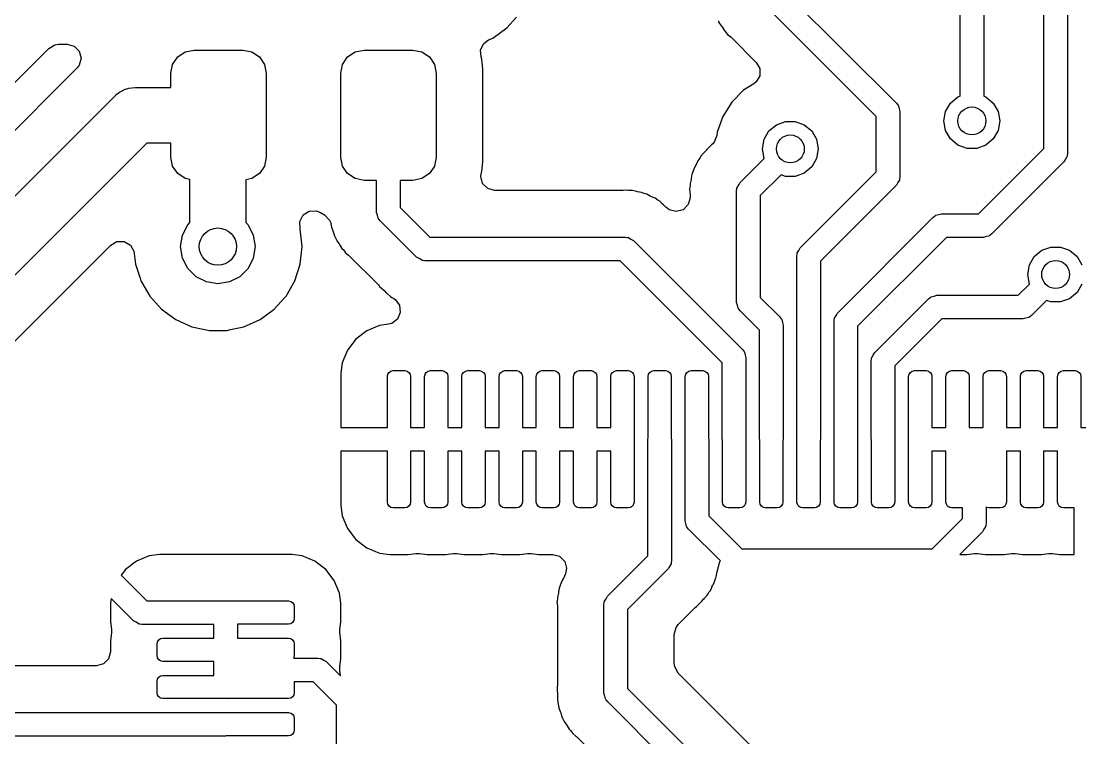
# Model space of a CAD drawing. Extents: x 44 to 146, y -87 to -25.
# Drawn here: x 87.14 to 98.53, y -67.08 to -59.38 of the extents above; entities that cross this region are included whole.
import ezdxf

# ---------------------------------------------------------------- set-up
doc = ezdxf.new("R2010")
doc.units = 0
doc.layers.add('BLACK', color=7, linetype='CONTINUOUS')

msp = doc.modelspace()

# ---------------------------------------------------------------- linework, layer by layer
at = {"layer": 'BLACK', "linetype": 'CONTINUOUS'}
for p, q in [((98.123, -60.747394), (98.123, -56.240205)), ((98.377, -56.1876), (98.377, -60.8)), ((97.477, -56.5068), (97.477, -60.18182)), ((97.223, -60.18182), (97.223, -56.559405)), ((95.3145, -59.034894), (96.539803, -60.260198)), ((96.323, -60.402605), (95.097697, -59.177303)), ((92.355871, -59.448488), (92.458344, -59.334681)), ((92.20273, -59.559751), (92.355871, -59.448488)), ((94.626561, -59.375317), (94.628506, -59.380227)), ((94.628506, -59.380227), (94.633248, -59.392205)), ((94.633248, -59.392205), (94.658315, -59.426706)), ((94.658315, -59.426706), (94.666022, -59.438439)), ((94.666022, -59.438439), (94.687734, -59.475152)), ((94.687734, -59.475152), (94.687738, -59.475157)), ((94.687738, -59.475157), (94.700579, -59.487998)), ((92.107276, -59.616739), (92.157977, -59.579675)), ((92.157977, -59.579675), (92.20273, -59.559751)), ((94.700579, -59.487998), (94.715763, -59.505776)), ((94.715763, -59.505776), (94.726437, -59.520468)), ((94.726437, -59.520468), (94.726439, -59.52047)), ((94.726439, -59.52047), (94.759296, -59.547651)), ((94.759296, -59.547651), (94.76968, -59.557099)), ((94.76968, -59.557099), (95.032781, -59.8202)), ((85.151388, -61.951398), (87.433047, -59.669741)), ((87.433047, -59.669741), (87.499842, -59.631177)), ((87.499842, -59.631177), (87.538406, -59.6261)), ((87.538406, -59.6261), (87.632104, -59.6261)), ((87.632104, -59.6261), (87.706604, -59.646062)), ((87.706604, -59.646062), (87.761142, -59.7006)), ((87.761142, -59.7006), (87.781104, -59.7751)), ((88.899329, -59.708181), (88.995, -59.689151)), ((88.995, -59.689151), (89.52, -59.689151)), ((89.52, -59.689151), (89.615671, -59.708181)), ((90.724329, -59.708181), (90.82, -59.689151)), ((90.82, -59.689151), (91.345, -59.689151)), ((91.345, -59.689151), (91.440671, -59.708181)), ((92.072662, -59.685664), (92.107276, -59.616739)), ((92.077148, -59.762661), (92.072662, -59.685664)), ((87.781104, -59.7751), (87.761142, -59.8496)), ((88.76403, -59.84348), (88.818223, -59.762374)), ((88.818223, -59.762374), (88.899329, -59.708181)), ((89.615671, -59.708181), (89.696777, -59.762374)), ((89.696777, -59.762374), (89.75097, -59.84348)), ((90.58903, -59.84348), (90.643223, -59.762374)), ((90.643223, -59.762374), (90.724329, -59.708181)), ((91.440671, -59.708181), (91.521777, -59.762374)), ((91.521777, -59.762374), (91.57597, -59.84348)), ((92.084999, -59.786354), (92.077148, -59.762661)), ((92.095499, -59.889143), (92.084999, -59.786354)), ((87.737463, -59.880459), (85.212063, -62.405859)), ((87.761142, -59.8496), (87.737463, -59.880459)), ((88.745, -59.939151), (88.76403, -59.84348)), ((89.75097, -59.84348), (89.77, -59.939151)), ((90.57, -59.939151), (90.58903, -59.84348)), ((91.57597, -59.84348), (91.595, -59.939151)), ((92.0955, -60.88916), (92.095499, -59.889143)), ((95.032781, -59.8202), (95.071345, -59.886995)), ((95.071345, -59.886995), (95.071345, -59.964123)), ((88.745, -60.089151), (88.745, -59.939151)), ((89.77, -59.939151), (89.77, -60.839151)), ((90.57, -60.839151), (90.57, -59.939151)), ((91.595, -59.939151), (91.595, -60.839151)), ((95.032781, -60.030918), (95.006696, -60.05172)), ((95.071345, -59.964123), (95.032781, -60.030918)), ((88.164648, -60.163789), (88.191308, -60.141652)), ((88.191308, -60.141652), (88.223008, -60.127654)), ((88.223008, -60.127654), (88.252477, -60.109409)), ((88.252477, -60.109409), (88.273035, -60.105565)), ((88.273035, -60.105565), (88.292164, -60.09712)), ((88.292164, -60.09712), (88.326777, -60.095519)), ((88.326777, -60.095519), (88.360849, -60.089151)), ((88.360849, -60.089151), (88.745, -60.089151)), ((94.89774, -60.120182), (94.770184, -60.247738)), ((95.006696, -60.05172), (94.89774, -60.120182)), ((85.375736, -62.95), (88.148717, -60.177019)), ((88.148717, -60.177019), (88.156212, -60.170794)), ((88.156212, -60.170794), (88.15874, -60.167448)), ((88.15874, -60.167448), (88.164648, -60.163789)), ((94.770184, -60.247738), (94.674211, -60.400477)), ((96.539803, -60.260198), (96.553396, -60.278356)), ((97.068092, -60.347394), (97.120187, -60.257164)), ((97.120187, -60.257164), (97.2, -60.190192)), ((97.2, -60.190192), (97.223, -60.18182)), ((97.477, -60.18182), (97.5, -60.190192)), ((97.5, -60.190192), (97.579813, -60.257164)), ((97.579813, -60.257164), (97.631908, -60.347394)), ((96.553396, -60.278356), (96.556839, -60.281339)), ((96.556839, -60.281339), (96.557619, -60.283996)), ((96.557619, -60.283996), (96.561466, -60.289135)), ((96.561466, -60.289135), (96.568147, -60.31985)), ((96.568147, -60.31985), (96.577, -60.35)), ((96.577, -60.35), (96.577, -61.05)), ((97.05, -60.45), (97.068092, -60.347394)), ((97.631908, -60.347394), (97.65, -60.45)), ((94.674211, -60.400477), (94.614632, -60.570745)), ((95.170187, -60.557164), (95.25, -60.490192)), ((95.25, -60.490192), (95.347906, -60.454558)), ((95.347906, -60.454558), (95.452094, -60.454558)), ((95.452094, -60.454558), (95.55, -60.490192)), ((95.55, -60.490192), (95.629813, -60.557164)), ((96.323, -60.997394), (96.323, -60.402605)), ((97.068092, -60.552606), (97.05, -60.45)), ((97.65, -60.45), (97.631908, -60.552606)), ((94.610665, -60.605946), (94.582485, -60.677742)), ((94.614632, -60.570745), (94.610665, -60.605946)), ((95.118092, -60.647394), (95.170187, -60.557164)), ((95.629813, -60.557164), (95.681908, -60.647394)), ((97.120187, -60.642836), (97.068092, -60.552606)), ((97.631908, -60.552606), (97.579813, -60.642836)), ((88.485113, -60.689151), (85.712132, -63.462132)), ((88.745, -60.689151), (88.485113, -60.689151)), ((88.745, -60.839151), (88.745, -60.689151)), ((94.546837, -60.71266), (94.500907, -60.761569)), ((94.554059, -60.706686), (94.546837, -60.71266)), ((94.566902, -60.695677), (94.553702, -60.706254)), ((94.553702, -60.706254), (94.554059, -60.706686)), ((94.567961, -60.694618), (94.566902, -60.695677)), ((94.582485, -60.677742), (94.567961, -60.694618)), ((95.1, -60.75), (95.118092, -60.647394)), ((95.681908, -60.647394), (95.7, -60.75)), ((97.2, -60.709808), (97.120187, -60.642836)), ((97.297906, -60.745442), (97.2, -60.709808)), ((97.5, -60.709808), (97.402094, -60.745442)), ((97.579813, -60.642836), (97.5, -60.709808)), ((88.76403, -60.934822), (88.745, -60.839151)), ((89.77, -60.839151), (89.75097, -60.934822)), ((90.58903, -60.934822), (90.57, -60.839151)), ((91.595, -60.839151), (91.57597, -60.934822)), ((94.438305, -60.828236), (94.429556, -60.844151)), ((94.438309, -60.828231), (94.438305, -60.828236)), ((94.467508, -60.797136), (94.438309, -60.828231)), ((94.476611, -60.786479), (94.467508, -60.797136)), ((94.47837, -60.784211), (94.476611, -60.786479)), ((94.497657, -60.764923), (94.47837, -60.784211)), ((94.500907, -60.761569), (94.497657, -60.764923)), ((95.118046, -60.852348), (95.1, -60.75)), ((95.7, -60.75), (95.681908, -60.852606)), ((97.402094, -60.745442), (97.297906, -60.745442)), ((97.422394, -61.448), (98.123, -60.747394)), ((98.371856, -60.83578), (98.354866, -60.862216)), ((98.372768, -60.829429), (98.371856, -60.83578)), ((98.374098, -60.826996), (98.372768, -60.829429)), ((98.377, -60.8), (98.373772, -60.822447)), ((98.373772, -60.822447), (98.374098, -60.826996)), ((88.818223, -61.015928), (88.76403, -60.934822)), ((89.75097, -60.934822), (89.696777, -61.015928)), ((90.643223, -61.015928), (90.58903, -60.934822)), ((91.57597, -60.934822), (91.521777, -61.015928)), ((92.084999, -60.991948), (92.0955, -60.88916)), ((94.382479, -60.929783), (94.361928, -60.967165)), ((94.388654, -60.917179), (94.382479, -60.929783)), ((94.405593, -60.878035), (94.388654, -60.917179)), ((94.416722, -60.863688), (94.405593, -60.878035)), ((94.429556, -60.844151), (94.416722, -60.863688)), ((94.860197, -61.110197), (95.118046, -60.852348)), ((95.629813, -60.942836), (95.55, -61.009808)), ((95.681908, -60.852606), (95.629813, -60.942836)), ((98.339803, -60.889802), (97.564803, -61.664803)), ((98.354866, -60.862216), (98.339803, -60.889802)), ((88.899329, -61.070121), (88.818223, -61.015928)), ((88.95, -61.0802), (88.899329, -61.070121)), ((89.615671, -61.070121), (89.55, -61.083183)), ((89.696777, -61.015928), (89.615671, -61.070121)), ((90.724329, -61.070121), (90.643223, -61.015928)), ((90.82, -61.089151), (90.724329, -61.070121)), ((91.440671, -61.070121), (91.345, -61.089151)), ((91.521777, -61.015928), (91.440671, -61.070121)), ((92.074227, -61.0485), (92.081791, -61.001631)), ((92.094189, -61.123), (92.074227, -61.0485)), ((92.081791, -61.001631), (92.084997, -60.991954)), ((92.084996, -60.991954), (92.084999, -60.991948)), ((92.084997, -60.991954), (92.084996, -60.991954)), ((94.335952, -61.065673), (94.333107, -61.079411)), ((94.342625, -61.023543), (94.335952, -61.065673)), ((94.342627, -61.023536), (94.342625, -61.023543)), ((94.349841, -61.006865), (94.342627, -61.023536)), ((94.357411, -60.984756), (94.349841, -61.006865)), ((94.361928, -60.967165), (94.357411, -60.984756)), ((95.301172, -61.028432), (95.077, -61.252605)), ((95.347906, -61.045442), (95.301172, -61.028432)), ((95.452094, -61.045442), (95.347906, -61.045442)), ((95.55, -61.009808), (95.452094, -61.045442)), ((95.506197, -61.814197), (96.323, -60.997394)), ((96.577, -61.05), (96.573772, -61.072452)), ((88.95, -61.541279), (88.95, -61.0802)), ((89.55, -61.083183), (89.55, -61.541279)), ((90.9555, -61.089151), (90.82, -61.089151)), ((90.9555, -61.4325), (90.9555, -61.089151)), ((91.345, -61.089151), (91.2095, -61.089151)), ((91.2095, -61.089151), (91.2095, -61.379894)), ((92.148727, -61.177538), (92.094189, -61.123)), ((92.223227, -61.1975), (92.148727, -61.177538)), ((94.320666, -61.162193), (94.317825, -61.180132)), ((94.317825, -61.180132), (94.321839, -61.222594)), ((94.3225, -61.138887), (94.320666, -61.162193)), ((94.333107, -61.079411), (94.3225, -61.120725)), ((94.3225, -61.120725), (94.3225, -61.138887)), ((94.823, -61.2), (94.826227, -61.177547)), ((94.825903, -61.173004), (94.82723, -61.170572)), ((94.826227, -61.177547), (94.825903, -61.173004)), ((94.82723, -61.170572), (94.828144, -61.16422)), ((94.828144, -61.16422), (94.845134, -61.137782)), ((94.845134, -61.137782), (94.860197, -61.110197)), ((96.539802, -61.139803), (95.723, -61.956605)), ((96.554861, -61.112223), (96.539802, -61.139803)), ((96.571856, -61.08578), (96.554861, -61.112223)), ((96.572769, -61.079427), (96.571856, -61.08578)), ((96.574097, -61.076996), (96.572769, -61.079427)), ((96.573772, -61.072452), (96.574097, -61.076996)), ((93.588383, -61.1975), (92.223227, -61.1975)), ((93.602405, -61.196839), (93.588383, -61.1975)), ((93.644867, -61.192825), (93.602405, -61.196839)), ((93.662806, -61.195666), (93.644867, -61.192825)), ((93.686113, -61.1975), (93.662806, -61.195666)), ((93.704272, -61.1975), (93.686113, -61.1975)), ((93.74559, -61.208108), (93.704272, -61.1975)), ((93.759331, -61.210953), (93.74559, -61.208108)), ((93.801452, -61.217624), (93.759331, -61.210953)), ((93.801461, -61.217627), (93.801452, -61.217624)), ((93.818127, -61.224839), (93.801461, -61.217627)), ((93.840243, -61.232411), (93.818127, -61.224839)), ((93.857833, -61.236927), (93.840243, -61.232411)), ((93.857835, -61.236928), (93.857833, -61.236927)), ((93.895214, -61.257478), (93.857835, -61.236928)), ((93.907806, -61.263647), (93.895214, -61.257478)), ((93.946962, -61.280592), (93.907806, -61.263647)), ((93.961309, -61.291721), (93.946962, -61.280592)), ((93.98085, -61.304556), (93.961309, -61.291721)), ((94.3225, -61.274872), (94.302538, -61.349372)), ((94.321839, -61.222594), (94.3225, -61.236616)), ((94.3225, -61.236616), (94.3225, -61.274872)), ((94.823, -62.4), (94.823, -61.2)), ((95.077, -61.252605), (95.077, -62.347394)), ((91.2095, -61.379894), (91.527605, -61.698)), ((93.996765, -61.313305), (93.98085, -61.304556)), ((94.027857, -61.342503), (93.996765, -61.313305)), ((94.038536, -61.351624), (94.027857, -61.342503)), ((94.040795, -61.353376), (94.038536, -61.351624)), ((94.060087, -61.372668), (94.040795, -61.353376)), ((94.06345, -61.375927), (94.060087, -61.372668)), ((94.071504, -61.38349), (94.06345, -61.375927)), ((94.099, -61.40391), (94.071504, -61.38349)), ((94.1735, -61.423872), (94.099, -61.40391)), ((94.248, -61.40391), (94.1735, -61.423872)), ((94.302538, -61.349372), (94.248, -61.40391)), ((90.129851, -61.529226), (90.164866, -61.460504)), ((90.164866, -61.460504), (90.229551, -61.418497)), ((90.229551, -61.418497), (90.306573, -61.41446)), ((90.306573, -61.41446), (90.353812, -61.433385)), ((90.353812, -61.433385), (90.396944, -61.459989)), ((90.396944, -61.459989), (90.449872, -61.516089)), ((90.449872, -61.516089), (90.461804, -61.545231)), ((90.964354, -61.462656), (90.9555, -61.4325)), ((90.971035, -61.493365), (90.964354, -61.462656)), ((90.97488, -61.498501), (90.971035, -61.493365)), ((90.975661, -61.501161), (90.97488, -61.498501)), ((90.979104, -61.504144), (90.975661, -61.501161)), ((90.992697, -61.522303), (90.979104, -61.504144)), ((91.385198, -61.914803), (90.992697, -61.522303)), ((95.906197, -62.514197), (96.935198, -61.485197)), ((96.935198, -61.485197), (96.953356, -61.471603)), ((96.953356, -61.471603), (96.956339, -61.468161)), ((96.956339, -61.468161), (96.958996, -61.46738)), ((96.958996, -61.46738), (96.964135, -61.463534)), ((96.964135, -61.463534), (96.99485, -61.456852)), ((96.99485, -61.456852), (97.025, -61.448)), ((97.025, -61.448), (97.422394, -61.448)), ((88.869577, -61.676393), (88.926393, -61.564886)), ((88.926393, -61.564886), (88.95, -61.541279)), ((89.55, -61.541279), (89.573607, -61.564886)), ((89.573607, -61.564886), (89.630423, -61.676393)), ((90.133887, -61.606247), (90.129851, -61.529226)), ((90.135674, -61.611744), (90.133887, -61.606247)), ((90.15546, -61.8), (90.135674, -61.611744)), ((90.461804, -61.545231), (90.462866, -61.548886)), ((90.462866, -61.548886), (90.467609, -61.571784)), ((90.467609, -61.571784), (90.469884, -61.589791)), ((90.469884, -61.589791), (90.469885, -61.589796)), ((90.469885, -61.589796), (90.485585, -61.62945)), ((90.485585, -61.62945), (90.490128, -61.642718)), ((88.098689, -61.783387), (88.165482, -61.744825)), ((88.165482, -61.744825), (88.24261, -61.744825)), ((88.24261, -61.744825), (88.309405, -61.783389)), ((88.85, -61.8), (88.869577, -61.676393)), ((89.630423, -61.676393), (89.65, -61.8)), ((90.490128, -61.642718), (90.502032, -61.683691)), ((90.502032, -61.683691), (90.502033, -61.683693)), ((90.502033, -61.683693), (90.511277, -61.699324)), ((90.511277, -61.699324), (90.521561, -61.720317)), ((90.521561, -61.720317), (90.527552, -61.735448)), ((90.527552, -61.735448), (90.528248, -61.737205)), ((90.528248, -61.737205), (90.553315, -61.771706)), ((91.527605, -61.698), (93.625, -61.698)), ((93.625, -61.698), (93.647452, -61.701227)), ((93.647452, -61.701227), (93.651996, -61.700903)), ((93.651996, -61.700903), (93.654427, -61.70223)), ((93.654427, -61.70223), (93.66078, -61.703144)), ((93.66078, -61.703144), (93.687217, -61.720134)), ((93.687217, -61.720134), (93.714803, -61.735197)), ((93.714803, -61.735197), (94.885803, -62.906197)), ((97.077605, -61.702), (96.123, -62.656605)), ((97.475, -61.702), (97.077605, -61.702)), ((97.505156, -61.693145), (97.475, -61.702)), ((97.535865, -61.686465), (97.505156, -61.693145)), ((97.541001, -61.682619), (97.535865, -61.686465)), ((97.543661, -61.681839), (97.541001, -61.682619)), ((97.546644, -61.678395), (97.543661, -61.681839)), ((97.564803, -61.664803), (97.546644, -61.678395)), ((86.621495, -63.260583), (88.098689, -61.783387)), ((88.309405, -61.783389), (88.347969, -61.850184)), ((88.347969, -61.850184), (88.35223, -61.873173)), ((88.869577, -61.923607), (88.85, -61.8)), ((89.65, -61.8), (89.630423, -61.923607)), ((90.135674, -61.988256), (90.15546, -61.8)), ((90.553315, -61.771706), (90.561022, -61.783439)), ((90.561022, -61.783439), (90.582734, -61.820152)), ((90.582734, -61.820152), (90.582738, -61.820157)), ((90.582738, -61.820157), (90.595579, -61.832998)), ((90.595579, -61.832998), (90.610763, -61.850776)), ((90.610763, -61.850776), (90.621437, -61.865468)), ((90.621437, -61.865468), (90.621439, -61.86547)), ((90.621439, -61.86547), (90.654296, -61.892651)), ((95.47323, -61.874572), (95.474144, -61.86822)), ((95.474144, -61.86822), (95.491134, -61.841782)), ((95.491134, -61.841782), (95.506197, -61.814197)), ((98.020187, -61.907164), (98.1, -61.840192)), ((98.1, -61.840192), (98.197906, -61.804558)), ((98.197906, -61.804558), (98.302094, -61.804558)), ((98.302094, -61.804558), (98.4, -61.840192)), ((98.4, -61.840192), (98.479813, -61.907164)), ((88.35223, -61.873173), (88.364325, -61.988254)), ((88.926393, -62.035114), (88.869577, -61.923607)), ((89.630423, -61.923607), (89.573607, -62.035114)), ((90.654296, -61.892651), (90.66468, -61.902099)), ((90.66468, -61.902099), (90.970674, -62.208093)), ((91.412779, -61.929863), (91.385198, -61.914803)), ((91.43922, -61.946856), (91.412779, -61.929863)), ((91.445572, -61.947769), (91.43922, -61.946856)), ((91.448004, -61.949097), (91.445572, -61.947769)), ((91.452547, -61.948772), (91.448004, -61.949097)), ((91.475, -61.952), (91.452547, -61.948772)), ((93.572394, -61.952), (91.475, -61.952)), ((94.669, -63.048606), (93.572394, -61.952)), ((95.469, -61.904), (95.472227, -61.881547)), ((95.469, -63.870651), (95.469, -61.904)), ((95.471903, -61.877004), (95.47323, -61.874572)), ((95.472227, -61.881547), (95.471903, -61.877004)), ((95.723, -61.956605), (95.723, -63.870651)), ((97.968092, -61.997394), (98.020187, -61.907164)), ((98.479813, -61.907164), (98.531908, -61.997394)), ((88.364325, -61.988254), (88.413631, -62.14)), ((89.014886, -62.123607), (88.926393, -62.035114)), ((89.573607, -62.035114), (89.485114, -62.123607)), ((90.077179, -62.168284), (90.135674, -61.988256)), ((97.95, -62.1), (97.968092, -61.997394)), ((88.413631, -62.14), (88.422821, -62.168284)), ((88.422821, -62.168284), (88.434, -62.187646)), ((88.434, -62.187646), (88.517469, -62.33222)), ((89.126393, -62.180423), (89.014886, -62.123607)), ((89.25, -62.2), (89.126393, -62.180423)), ((89.373607, -62.180423), (89.25, -62.2)), ((89.485114, -62.123607), (89.373607, -62.180423)), ((89.982533, -62.332216), (90.077179, -62.168284)), ((90.970674, -62.208093), (90.981253, -62.221297)), ((97.847394, -62.323), (97.968046, -62.202347)), ((97.968046, -62.202347), (97.95, -62.1)), ((98.531908, -62.202606), (98.479813, -62.292836)), ((90.981253, -62.221297), (90.981685, -62.22094)), ((90.981685, -62.22094), (90.987656, -62.228158)), ((90.987656, -62.228158), (90.987659, -62.228161)), ((90.987659, -62.228161), (90.98766, -62.228162)), ((90.98766, -62.228162), (91.03517, -62.272777)), ((91.03517, -62.272777), (91.03655, -62.274073)), ((91.03655, -62.274073), (91.039911, -62.27733)), ((91.039911, -62.27733), (91.059204, -62.296623)), ((91.059204, -62.296623), (91.061458, -62.298371)), ((91.061458, -62.298371), (91.072138, -62.307493)), ((91.072138, -62.307493), (91.103229, -62.336691)), ((96.94485, -62.331852), (96.975, -62.323)), ((96.975, -62.323), (97.847394, -62.323)), ((98.479813, -62.292836), (98.4, -62.359808)), ((88.517469, -62.33222), (88.644127, -62.472886)), ((89.855871, -62.472888), (89.970627, -62.345439)), ((89.970627, -62.345439), (89.98253, -62.33222)), ((89.98253, -62.33222), (89.982531, -62.332218)), ((89.982531, -62.332218), (89.982533, -62.332216)), ((91.103229, -62.336691), (91.103232, -62.336693)), ((91.103232, -62.336693), (91.119143, -62.345439)), ((91.119143, -62.345439), (91.138694, -62.358281)), ((91.138694, -62.358281), (91.153394, -62.369684)), ((91.153394, -62.369684), (91.200024, -62.43112)), ((91.200024, -62.43112), (91.209689, -62.50764)), ((94.831854, -62.430156), (94.823, -62.4)), ((94.838535, -62.460865), (94.831854, -62.430156)), ((95.077, -62.347394), (95.285803, -62.556198)), ((96.306197, -62.939197), (96.885198, -62.360197)), ((96.885198, -62.360197), (96.903356, -62.346603)), ((96.903356, -62.346603), (96.906339, -62.343161)), ((96.906339, -62.343161), (96.908996, -62.34238)), ((96.908996, -62.34238), (96.914135, -62.338534)), ((96.914135, -62.338534), (96.94485, -62.331852)), ((98.151172, -62.378432), (97.989803, -62.539803)), ((98.197906, -62.395442), (98.151172, -62.378432)), ((98.302094, -62.395442), (98.197906, -62.395442)), ((98.4, -62.359808), (98.302094, -62.395442)), ((88.644127, -62.472886), (88.644129, -62.472888)), ((88.644129, -62.472888), (88.79727, -62.584151)), ((89.70273, -62.584151), (89.855871, -62.472888)), ((91.209689, -62.50764), (91.179799, -62.578741)), ((94.84238, -62.466001), (94.838535, -62.460865)), ((94.843161, -62.468661), (94.84238, -62.466001)), ((94.846604, -62.471644), (94.843161, -62.468661)), ((94.860197, -62.489803), (94.846604, -62.471644)), ((95.069, -62.698605), (94.860197, -62.489803)), ((95.874144, -62.56822), (95.891134, -62.541782)), ((95.891134, -62.541782), (95.906197, -62.514197)), ((97.989803, -62.539803), (97.971644, -62.553395)), ((88.79727, -62.584151), (88.970197, -62.661144)), ((88.970197, -62.661144), (89.111315, -62.691139)), ((89.384004, -62.692134), (89.529803, -62.661144)), ((89.529803, -62.661144), (89.70273, -62.584151)), ((90.986662, -62.647627), (90.849823, -62.704307)), ((91.081516, -62.63514), (90.986662, -62.647627)), ((91.118363, -62.625371), (91.081516, -62.63514)), ((91.179799, -62.578741), (91.118363, -62.625371)), ((95.285803, -62.556198), (95.299396, -62.574356)), ((95.299396, -62.574356), (95.302839, -62.577339)), ((95.302839, -62.577339), (95.303619, -62.579996)), ((95.303619, -62.579996), (95.307466, -62.585135)), ((95.307466, -62.585135), (95.314147, -62.61585)), ((95.314147, -62.61585), (95.323, -62.646)), ((95.323, -62.646), (95.323, -63.870651)), ((95.869, -62.604), (95.872227, -62.581547)), ((95.869, -63.870651), (95.869, -62.604)), ((95.871903, -62.577004), (95.87323, -62.574572)), ((95.872227, -62.581547), (95.871903, -62.577004)), ((95.87323, -62.574572), (95.874144, -62.56822)), ((96.123, -62.656605), (96.123, -63.870651)), ((97.027605, -62.577), (96.523, -63.081605)), ((97.9, -62.577), (97.027605, -62.577)), ((97.930156, -62.568145), (97.9, -62.577)), ((97.960865, -62.561465), (97.930156, -62.568145)), ((97.966001, -62.557619), (97.960865, -62.561465)), ((97.968661, -62.556839), (97.966001, -62.557619)), ((97.971644, -62.553395), (97.968661, -62.556839)), ((89.111315, -62.691139), (89.155352, -62.7005)), ((89.155352, -62.7005), (89.155354, -62.7005)), ((89.155354, -62.7005), (89.344648, -62.7005)), ((89.344648, -62.7005), (89.384004, -62.692134)), ((90.849823, -62.704307), (90.73232, -62.79447)), ((95.069, -63.870651), (95.069, -62.698605)), ((90.732319, -62.794471), (90.642156, -62.911974)), ((90.73232, -62.79447), (90.732319, -62.794471)), ((90.642156, -62.911974), (90.585476, -63.048813)), ((94.885803, -62.906197), (94.899395, -62.924355)), ((94.899395, -62.924355), (94.902839, -62.927339)), ((94.902839, -62.927339), (94.903619, -62.929998)), ((94.903619, -62.929998), (94.907465, -62.935135)), ((94.907465, -62.935135), (94.914145, -62.965843)), ((94.914145, -62.965843), (94.923, -62.996)), ((94.923, -62.996), (94.923, -63.870651)), ((96.269, -63.029), (96.272227, -63.006547)), ((96.271903, -63.002004), (96.27323, -62.999572)), ((96.272227, -63.006547), (96.271903, -63.002004)), ((96.27323, -62.999572), (96.274144, -62.99322)), ((96.274144, -62.99322), (96.291134, -62.966782)), ((96.291134, -62.966782), (96.306197, -62.939197)), ((90.585476, -63.048813), (90.571, -63.158775)), ((94.669, -63.870651), (94.669, -63.048606)), ((96.269, -63.870651), (96.269, -63.029)), ((96.523, -63.081605), (96.523, -63.870651)), ((90.571, -63.158775), (90.571, -63.743651)), ((91.071, -63.195651), (91.075758, -63.171733)), ((91.071, -63.743651), (91.071, -63.195651)), ((91.075758, -63.171733), (91.089306, -63.151457)), ((91.089306, -63.151457), (91.109582, -63.137909)), ((91.109582, -63.137909), (91.1335, -63.133151)), ((91.1335, -63.133151), (91.2585, -63.133151)), ((91.2585, -63.133151), (91.282418, -63.137909)), ((91.282418, -63.137909), (91.302694, -63.151457)), ((91.302694, -63.151457), (91.316242, -63.171733)), ((91.316242, -63.171733), (91.321, -63.195651)), ((91.321, -63.195651), (91.321, -63.743651)), ((91.471, -63.195651), (91.475758, -63.171733)), ((91.471, -63.743651), (91.471, -63.195651)), ((91.475758, -63.171733), (91.489306, -63.151457)), ((91.489306, -63.151457), (91.509582, -63.137909)), ((91.509582, -63.137909), (91.5335, -63.133151)), ((91.5335, -63.133151), (91.6585, -63.133151)), ((91.6585, -63.133151), (91.682418, -63.137909)), ((91.682418, -63.137909), (91.702694, -63.151457)), ((91.702694, -63.151457), (91.716242, -63.171733)), ((91.716242, -63.171733), (91.721, -63.195651)), ((91.721, -63.195651), (91.721, -63.743651)), ((91.871, -63.195651), (91.875758, -63.171733)), ((91.871, -63.743651), (91.871, -63.195651)), ((91.875758, -63.171733), (91.889306, -63.151457)), ((91.889306, -63.151457), (91.909582, -63.137909)), ((91.909582, -63.137909), (91.9335, -63.133151)), ((91.9335, -63.133151), (92.0585, -63.133151)), ((92.0585, -63.133151), (92.082418, -63.137909)), ((92.082418, -63.137909), (92.102694, -63.151457)), ((92.102694, -63.151457), (92.116242, -63.171733)), ((92.116242, -63.171733), (92.121, -63.195651)), ((92.121, -63.195651), (92.121, -63.743651)), ((92.271, -63.195651), (92.275758, -63.171733)), ((92.271, -63.743651), (92.271, -63.195651)), ((92.275758, -63.171733), (92.289306, -63.151457)), ((92.289306, -63.151457), (92.309582, -63.137909)), ((92.309582, -63.137909), (92.3335, -63.133151)), ((92.3335, -63.133151), (92.4585, -63.133151)), ((92.4585, -63.133151), (92.482418, -63.137909)), ((92.482418, -63.137909), (92.502694, -63.151457)), ((92.502694, -63.151457), (92.516242, -63.171733)), ((92.516242, -63.171733), (92.521, -63.195651)), ((92.521, -63.195651), (92.521, -63.743651)), ((92.671, -63.195651), (92.675758, -63.171733)), ((92.671, -63.743651), (92.671, -63.195651)), ((92.675758, -63.171733), (92.689306, -63.151457)), ((92.689306, -63.151457), (92.709582, -63.137909)), ((92.709582, -63.137909), (92.7335, -63.133151)), ((92.7335, -63.133151), (92.8585, -63.133151)), ((92.8585, -63.133151), (92.882418, -63.137909)), ((92.882418, -63.137909), (92.902694, -63.151457)), ((92.902694, -63.151457), (92.916242, -63.171733)), ((92.916242, -63.171733), (92.921, -63.195651)), ((92.921, -63.195651), (92.921, -63.743651)), ((93.071, -63.195651), (93.075758, -63.171733)), ((93.071, -63.743651), (93.071, -63.195651)), ((93.075758, -63.171733), (93.089306, -63.151457)), ((93.089306, -63.151457), (93.109582, -63.137909)), ((93.109582, -63.137909), (93.1335, -63.133151)), ((93.1335, -63.133151), (93.2585, -63.133151)), ((93.2585, -63.133151), (93.282418, -63.137909)), ((93.282418, -63.137909), (93.302694, -63.151457)), ((93.302694, -63.151457), (93.316242, -63.171733)), ((93.316242, -63.171733), (93.321, -63.195651)), ((93.321, -63.195651), (93.321, -63.743651)), ((93.471, -63.195651), (93.475758, -63.171733)), ((93.471, -63.743651), (93.471, -63.195651)), ((93.475758, -63.171733), (93.489306, -63.151457)), ((93.489306, -63.151457), (93.509582, -63.137909)), ((93.509582, -63.137909), (93.5335, -63.133151)), ((93.5335, -63.133151), (93.6585, -63.133151)), ((93.6585, -63.133151), (93.682418, -63.137909)), ((93.682418, -63.137909), (93.702694, -63.151457)), ((93.702694, -63.151457), (93.716242, -63.171733)), ((93.716242, -63.171733), (93.721, -63.195651)), ((93.721, -63.195651), (93.721, -64.545651)), ((93.871, -63.195651), (93.875758, -63.171733)), ((93.871, -63.856739), (93.871, -63.195651)), ((93.875758, -63.171733), (93.889306, -63.151457)), ((93.889306, -63.151457), (93.909582, -63.137909)), ((93.909582, -63.137909), (93.9335, -63.133151)), ((93.9335, -63.133151), (94.0585, -63.133151)), ((94.0585, -63.133151), (94.082418, -63.137909)), ((94.082418, -63.137909), (94.102694, -63.151457)), ((94.102694, -63.151457), (94.116242, -63.171733)), ((94.116242, -63.171733), (94.121, -63.195651)), ((94.121, -63.195651), (94.121, -63.863839)), ((94.271, -63.195651), (94.275758, -63.171733)), ((94.271, -63.856739), (94.271, -63.195651)), ((94.275758, -63.171733), (94.289306, -63.151457)), ((94.289306, -63.151457), (94.309582, -63.137909)), ((94.309582, -63.137909), (94.3335, -63.133151)), ((94.3335, -63.133151), (94.4585, -63.133151)), ((94.4585, -63.133151), (94.482418, -63.137909)), ((94.482418, -63.137909), (94.502694, -63.151457)), ((94.502694, -63.151457), (94.516242, -63.171733)), ((94.516242, -63.171733), (94.521, -63.195651)), ((94.521, -63.195651), (94.521, -63.863839)), ((96.671, -63.195651), (96.675758, -63.171733)), ((96.671, -63.883807), (96.671, -63.195651)), ((96.675758, -63.171733), (96.689306, -63.151457)), ((96.689306, -63.151457), (96.709582, -63.137909)), ((96.709582, -63.137909), (96.7335, -63.133151)), ((96.7335, -63.133151), (96.8585, -63.133151)), ((96.8585, -63.133151), (96.882418, -63.137909)), ((96.882418, -63.137909), (96.902694, -63.151457)), ((96.902694, -63.151457), (96.916242, -63.171733)), ((96.916242, -63.171733), (96.921, -63.195651)), ((96.921, -63.195651), (96.921, -63.743651)), ((97.071, -63.195651), (97.075758, -63.171733)), ((97.071, -63.743651), (97.071, -63.195651)), ((97.075758, -63.171733), (97.089306, -63.151457)), ((97.089306, -63.151457), (97.109582, -63.137909)), ((97.109582, -63.137909), (97.1335, -63.133151)), ((97.1335, -63.133151), (97.2585, -63.133151)), ((97.2585, -63.133151), (97.282418, -63.137909)), ((97.282418, -63.137909), (97.302694, -63.151457)), ((97.302694, -63.151457), (97.316242, -63.171733)), ((97.316242, -63.171733), (97.321, -63.195651)), ((97.321, -63.195651), (97.321, -63.743651)), ((97.471, -63.195651), (97.475758, -63.171733)), ((97.471, -63.743651), (97.471, -63.195651)), ((97.475758, -63.171733), (97.489306, -63.151457)), ((97.489306, -63.151457), (97.509582, -63.137909)), ((97.509582, -63.137909), (97.5335, -63.133151)), ((97.5335, -63.133151), (97.6585, -63.133151)), ((97.6585, -63.133151), (97.682418, -63.137909)), ((97.682418, -63.137909), (97.702694, -63.151457)), ((97.702694, -63.151457), (97.716242, -63.171733)), ((97.716242, -63.171733), (97.721, -63.195651)), ((97.721, -63.195651), (97.721, -63.743651)), ((97.871, -63.195651), (97.875758, -63.171733)), ((97.871, -63.743651), (97.871, -63.195651)), ((97.875758, -63.171733), (97.889306, -63.151457)), ((97.889306, -63.151457), (97.909582, -63.137909)), ((97.909582, -63.137909), (97.9335, -63.133151)), ((97.9335, -63.133151), (98.0585, -63.133151)), ((98.0585, -63.133151), (98.082418, -63.137909)), ((98.082418, -63.137909), (98.102694, -63.151457)), ((98.102694, -63.151457), (98.116242, -63.171733)), ((98.116242, -63.171733), (98.121, -63.195651)), ((98.121, -63.195651), (98.121, -63.743651)), ((98.271, -63.195651), (98.275758, -63.171733)), ((98.271, -63.743651), (98.271, -63.195651)), ((98.275758, -63.171733), (98.289306, -63.151457)), ((98.289306, -63.151457), (98.309582, -63.137909)), ((98.309582, -63.137909), (98.3335, -63.133151)), ((98.3335, -63.133151), (98.4585, -63.133151)), ((98.4585, -63.133151), (98.482418, -63.137909)), ((98.482418, -63.137909), (98.502694, -63.151457)), ((98.502694, -63.151457), (98.516242, -63.171733)), ((98.516242, -63.171733), (98.521, -63.195651)), ((98.521, -63.195651), (98.521, -63.743651)), ((90.571, -63.743651), (91.071, -63.743651)), ((91.321, -63.743651), (91.471, -63.743651)), ((91.721, -63.743651), (91.871, -63.743651)), ((92.121, -63.743651), (92.271, -63.743651)), ((92.521, -63.743651), (92.671, -63.743651)), ((92.921, -63.743651), (93.071, -63.743651)), ((93.321, -63.743651), (93.471, -63.743651)), ((96.921, -63.743651), (97.071, -63.743651)), ((97.321, -63.743651), (97.375, -63.743651)), ((97.375, -63.743651), (97.471, -63.743651)), ((97.721, -63.743651), (97.871, -63.743651)), ((98.121, -63.743651), (98.2, -63.743651)), ((98.2, -63.743651), (98.271, -63.743651)), ((98.521, -63.743651), (98.575, -63.743651)), ((93.869, -63.870651), (93.871, -63.856739)), ((93.869, -65.122394), (93.869, -63.870651)), ((94.121, -63.863839), (94.123, -63.870651)), ((94.123, -63.870651), (94.123, -65.175)), ((94.269, -63.870651), (94.271, -63.856739)), ((94.269, -64.746), (94.269, -63.870651)), ((94.521, -63.863839), (94.523, -63.870651)), ((94.523, -63.870651), (94.523, -64.693394)), ((94.671, -63.877462), (94.669, -63.870651)), ((94.671, -64.545651), (94.671, -63.877462)), ((94.923, -63.870651), (94.921, -63.884562)), ((94.921, -63.884562), (94.921, -64.545651)), ((95.071, -63.877462), (95.069, -63.870651)), ((95.071, -64.545651), (95.071, -63.877462)), ((95.323, -63.870651), (95.321, -63.884562)), ((95.321, -63.884562), (95.321, -64.545651)), ((95.471, -63.877462), (95.469, -63.870651)), ((95.471, -64.545651), (95.471, -63.877462)), ((95.723, -63.870651), (95.721, -63.884562)), ((95.721, -63.884562), (95.721, -64.545651)), ((95.871, -63.877462), (95.869, -63.870651)), ((95.871, -64.545651), (95.871, -63.877462)), ((96.123, -63.870651), (96.121, -63.884562)), ((96.121, -63.884562), (96.121, -64.545651)), ((96.271, -63.877462), (96.269, -63.870651)), ((96.271, -64.545651), (96.271, -63.877462)), ((96.523, -63.870651), (96.521, -63.884562)), ((96.521, -63.884562), (96.521, -64.545651)), ((96.670293, -63.888725), (96.671, -63.883807)), ((96.671, -63.890273), (96.670293, -63.888725)), ((96.671, -64.545651), (96.671, -63.890273)), ((91.071, -63.997651), (90.571, -63.997651)), ((90.571, -63.997651), (90.571, -64.582526)), ((91.071, -64.545651), (91.071, -63.997651)), ((91.471, -63.997651), (91.321, -63.997651)), ((91.321, -63.997651), (91.321, -64.545651)), ((91.471, -64.545651), (91.471, -63.997651)), ((91.871, -63.997651), (91.721, -63.997651)), ((91.721, -63.997651), (91.721, -64.545651)), ((91.871, -64.545651), (91.871, -63.997651)), ((92.271, -63.997651), (92.121, -63.997651)), ((92.121, -63.997651), (92.121, -64.545651)), ((92.271, -64.545651), (92.271, -63.997651)), ((92.671, -63.997651), (92.521, -63.997651)), ((92.521, -63.997651), (92.521, -64.545651)), ((92.671, -64.545651), (92.671, -63.997651)), ((93.071, -63.997651), (92.921, -63.997651)), ((92.921, -63.997651), (92.921, -64.545651)), ((93.071, -64.545651), (93.071, -63.997651)), ((93.471, -63.997651), (93.321, -63.997651)), ((93.321, -63.997651), (93.321, -64.545651)), ((93.471, -64.545651), (93.471, -63.997651)), ((97.071, -63.997651), (96.921, -63.997651)), ((96.921, -63.997651), (96.921, -64.545651)), ((97.071, -64.545651), (97.071, -63.997651)), ((97.721, -63.997651), (97.721, -64.545651)), ((97.871, -63.997651), (97.721, -63.997651)), ((97.871, -64.545651), (97.871, -63.997651)), ((98.2, -63.997651), (98.121, -63.997651)), ((98.121, -63.997651), (98.121, -64.545651)), ((98.271, -63.997651), (98.2, -63.997651)), ((98.271, -64.545651), (98.271, -63.997651)), ((90.571, -64.582526), (90.585476, -64.692488)), ((91.075758, -64.569569), (91.071, -64.545651)), ((91.089306, -64.589845), (91.075758, -64.569569)), ((91.109582, -64.603393), (91.089306, -64.589845)), ((91.302694, -64.589845), (91.282418, -64.603393)), ((91.316242, -64.569569), (91.302694, -64.589845)), ((91.321, -64.545651), (91.316242, -64.569569)), ((91.475758, -64.569569), (91.471, -64.545651)), ((91.489306, -64.589845), (91.475758, -64.569569)), ((91.509582, -64.603393), (91.489306, -64.589845)), ((91.702694, -64.589845), (91.682418, -64.603393)), ((91.716242, -64.569569), (91.702694, -64.589845)), ((91.721, -64.545651), (91.716242, -64.569569)), ((91.875758, -64.569569), (91.871, -64.545651)), ((91.889306, -64.589845), (91.875758, -64.569569)), ((91.909582, -64.603393), (91.889306, -64.589845)), ((92.102694, -64.589845), (92.082418, -64.603393)), ((92.116242, -64.569569), (92.102694, -64.589845)), ((92.121, -64.545651), (92.116242, -64.569569)), ((92.275758, -64.569569), (92.271, -64.545651)), ((92.289306, -64.589845), (92.275758, -64.569569)), ((92.309582, -64.603393), (92.289306, -64.589845)), ((92.502694, -64.589845), (92.482418, -64.603393)), ((92.516242, -64.569569), (92.502694, -64.589845)), ((92.521, -64.545651), (92.516242, -64.569569)), ((92.675758, -64.569569), (92.671, -64.545651)), ((92.689306, -64.589845), (92.675758, -64.569569)), ((92.709582, -64.603393), (92.689306, -64.589845)), ((92.902694, -64.589845), (92.882418, -64.603393)), ((92.916242, -64.569569), (92.902694, -64.589845)), ((92.921, -64.545651), (92.916242, -64.569569)), ((93.075758, -64.569569), (93.071, -64.545651)), ((93.089306, -64.589845), (93.075758, -64.569569)), ((93.109582, -64.603393), (93.089306, -64.589845)), ((93.302694, -64.589845), (93.282418, -64.603393)), ((93.316242, -64.569569), (93.302694, -64.589845)), ((93.321, -64.545651), (93.316242, -64.569569)), ((93.475758, -64.569569), (93.471, -64.545651)), ((93.489306, -64.589845), (93.475758, -64.569569)), ((93.509582, -64.603393), (93.489306, -64.589845)), ((93.702694, -64.589845), (93.682418, -64.603393)), ((93.716242, -64.569569), (93.702694, -64.589845)), ((93.721, -64.545651), (93.716242, -64.569569)), ((94.675758, -64.569569), (94.671, -64.545651)), ((94.689306, -64.589845), (94.675758, -64.569569)), ((94.709582, -64.603393), (94.689306, -64.589845)), ((94.902694, -64.589845), (94.882418, -64.603393)), ((94.916242, -64.569569), (94.902694, -64.589845)), ((94.921, -64.545651), (94.916242, -64.569569)), ((95.075758, -64.569569), (95.071, -64.545651)), ((95.089306, -64.589845), (95.075758, -64.569569)), ((95.109582, -64.603393), (95.089306, -64.589845)), ((95.302694, -64.589845), (95.282418, -64.603393)), ((95.316242, -64.569569), (95.302694, -64.589845)), ((95.321, -64.545651), (95.316242, -64.569569)), ((95.475758, -64.569569), (95.471, -64.545651)), ((95.489306, -64.589845), (95.475758, -64.569569)), ((95.509582, -64.603393), (95.489306, -64.589845)), ((95.702694, -64.589845), (95.682418, -64.603393)), ((95.716242, -64.569569), (95.702694, -64.589845)), ((95.721, -64.545651), (95.716242, -64.569569)), ((95.875758, -64.569569), (95.871, -64.545651)), ((95.889306, -64.589845), (95.875758, -64.569569)), ((95.909582, -64.603393), (95.889306, -64.589845)), ((96.102694, -64.589845), (96.082418, -64.603393)), ((96.116242, -64.569569), (96.102694, -64.589845)), ((96.121, -64.545651), (96.116242, -64.569569)), ((96.275758, -64.569569), (96.271, -64.545651)), ((96.289306, -64.589845), (96.275758, -64.569569)), ((96.309582, -64.603393), (96.289306, -64.589845)), ((96.502694, -64.589845), (96.482418, -64.603393)), ((96.516242, -64.569569), (96.502694, -64.589845)), ((96.521, -64.545651), (96.516242, -64.569569)), ((96.675758, -64.569569), (96.671, -64.545651)), ((96.689306, -64.589845), (96.675758, -64.569569)), ((96.709582, -64.603393), (96.689306, -64.589845)), ((96.902694, -64.589845), (96.882418, -64.603393)), ((96.916242, -64.569569), (96.902694, -64.589845)), ((96.921, -64.545651), (96.916242, -64.569569)), ((97.075758, -64.569569), (97.071, -64.545651)), ((97.089306, -64.589845), (97.075758, -64.569569)), ((97.109582, -64.603393), (97.089306, -64.589845)), ((97.509582, -64.603393), (97.502, -64.598326)), ((97.502, -64.598326), (97.502, -64.775)), ((97.702694, -64.589845), (97.682418, -64.603393)), ((97.716242, -64.569569), (97.702694, -64.589845)), ((97.721, -64.545651), (97.716242, -64.569569)), ((97.875758, -64.569569), (97.871, -64.545651)), ((97.889306, -64.589845), (97.875758, -64.569569)), ((97.909582, -64.603393), (97.889306, -64.589845)), ((98.102694, -64.589845), (98.082418, -64.603393)), ((98.116242, -64.569569), (98.102694, -64.589845)), ((98.121, -64.545651), (98.116242, -64.569569)), ((98.275758, -64.569569), (98.271, -64.545651)), ((98.289306, -64.589845), (98.275758, -64.569569)), ((98.309582, -64.603393), (98.289306, -64.589845)), ((90.585476, -64.692488), (90.642156, -64.829327)), ((91.1335, -64.608151), (91.109582, -64.603393)), ((91.2585, -64.608151), (91.1335, -64.608151)), ((91.282418, -64.603393), (91.2585, -64.608151)), ((91.5335, -64.608151), (91.509582, -64.603393)), ((91.6585, -64.608151), (91.5335, -64.608151)), ((91.682418, -64.603393), (91.6585, -64.608151)), ((91.9335, -64.608151), (91.909582, -64.603393)), ((92.0585, -64.608151), (91.9335, -64.608151)), ((92.082418, -64.603393), (92.0585, -64.608151)), ((92.3335, -64.608151), (92.309582, -64.603393)), ((92.4585, -64.608151), (92.3335, -64.608151)), ((92.482418, -64.603393), (92.4585, -64.608151)), ((92.7335, -64.608151), (92.709582, -64.603393)), ((92.8585, -64.608151), (92.7335, -64.608151)), ((92.882418, -64.603393), (92.8585, -64.608151)), ((93.1335, -64.608151), (93.109582, -64.603393)), ((93.2585, -64.608151), (93.1335, -64.608151)), ((93.282418, -64.603393), (93.2585, -64.608151)), ((93.5335, -64.608151), (93.509582, -64.603393)), ((93.6585, -64.608151), (93.5335, -64.608151)), ((93.682418, -64.603393), (93.6585, -64.608151)), ((94.523, -64.693394), (94.877605, -65.048)), ((94.7335, -64.608151), (94.709582, -64.603393)), ((94.8585, -64.608151), (94.7335, -64.608151)), ((94.882418, -64.603393), (94.8585, -64.608151)), ((95.1335, -64.608151), (95.109582, -64.603393)), ((95.2585, -64.608151), (95.1335, -64.608151)), ((95.282418, -64.603393), (95.2585, -64.608151)), ((95.5335, -64.608151), (95.509582, -64.603393)), ((95.6585, -64.608151), (95.5335, -64.608151)), ((95.682418, -64.603393), (95.6585, -64.608151)), ((95.9335, -64.608151), (95.909582, -64.603393)), ((96.0585, -64.608151), (95.9335, -64.608151)), ((96.082418, -64.603393), (96.0585, -64.608151)), ((96.3335, -64.608151), (96.309582, -64.603393)), ((96.4585, -64.608151), (96.3335, -64.608151)), ((96.482418, -64.603393), (96.4585, -64.608151)), ((96.7335, -64.608151), (96.709582, -64.603393)), ((96.8585, -64.608151), (96.7335, -64.608151)), ((96.882418, -64.603393), (96.8585, -64.608151)), ((97.1335, -64.608151), (97.109582, -64.603393)), ((97.248, -64.608151), (97.1335, -64.608151)), ((97.248, -64.722394), (97.248, -64.608151)), ((97.5335, -64.608151), (97.509582, -64.603393)), ((97.6585, -64.608151), (97.5335, -64.608151)), ((97.682418, -64.603393), (97.6585, -64.608151)), ((97.9335, -64.608151), (97.909582, -64.603393)), ((98.0585, -64.608151), (97.9335, -64.608151)), ((98.082418, -64.603393), (98.0585, -64.608151)), ((98.3335, -64.608151), (98.309582, -64.603393)), ((98.448, -64.608151), (98.3335, -64.608151)), ((98.448, -65.108151), (98.448, -64.608151)), ((90.642156, -64.829327), (90.732319, -64.94683)), ((94.277854, -64.776156), (94.269, -64.746)), ((94.284535, -64.806865), (94.277854, -64.776156)), ((94.28838, -64.812001), (94.284535, -64.806865)), ((94.289161, -64.814661), (94.28838, -64.812001)), ((94.292604, -64.817644), (94.289161, -64.814661)), ((94.306197, -64.835803), (94.292604, -64.817644)), ((96.922394, -65.048), (97.248, -64.722394)), ((97.496856, -64.81078), (97.479861, -64.837223)), ((97.497769, -64.804427), (97.496856, -64.81078)), ((97.499097, -64.801996), (97.497769, -64.804427)), ((97.502, -64.775), (97.498772, -64.797452)), ((97.498772, -64.797452), (97.499097, -64.801996)), ((94.648503, -65.178108), (94.306197, -64.835803)), ((97.464802, -64.864803), (97.221455, -65.108151)), ((97.479861, -64.837223), (97.464802, -64.864803)), ((90.732319, -64.94683), (90.73232, -64.946831)), ((90.73232, -64.946831), (90.849823, -65.036994)), ((90.849823, -65.036994), (90.986663, -65.093674)), ((94.877605, -65.048), (96.922394, -65.048)), ((88.511662, -65.122627), (88.374823, -65.179307)), ((88.621624, -65.108151), (88.511662, -65.122627)), ((90.045375, -65.108151), (88.621624, -65.108151)), ((90.155339, -65.122627), (90.045375, -65.108151)), ((90.292176, -65.179307), (90.155336, -65.122627)), ((90.155336, -65.122627), (90.155339, -65.122627)), ((90.986663, -65.093674), (90.98666, -65.093674)), ((90.98666, -65.093674), (91.096624, -65.10815)), ((91.096624, -65.10815), (91.09663, -65.108151)), ((91.09663, -65.108151), (91.29537, -65.108151)), ((91.29537, -65.108151), (91.376549, -65.097462)), ((91.376549, -65.097462), (91.415451, -65.097462)), ((91.415451, -65.097462), (91.49663, -65.108151)), ((91.49663, -65.108151), (91.69537, -65.108151)), ((91.69537, -65.108151), (91.776549, -65.097462)), ((91.776549, -65.097462), (91.815451, -65.097462)), ((91.815451, -65.097462), (91.89663, -65.108151)), ((91.89663, -65.108151), (92.09537, -65.108151)), ((92.09537, -65.108151), (92.176549, -65.097462)), ((92.176549, -65.097462), (92.215451, -65.097462)), ((92.215451, -65.097462), (92.29663, -65.108151)), ((92.29663, -65.108151), (92.49537, -65.108151)), ((92.49537, -65.108151), (92.576549, -65.097462)), ((92.576549, -65.097462), (92.615451, -65.097462)), ((92.615451, -65.097462), (92.69663, -65.108151)), ((92.69663, -65.108151), (92.847184, -65.108151)), ((92.847184, -65.108151), (92.921684, -65.128113)), ((92.921684, -65.128113), (92.976222, -65.182651)), ((93.435197, -65.556197), (93.869, -65.122394)), ((97.221455, -65.108151), (97.29537, -65.108151)), ((97.29537, -65.108151), (97.376549, -65.097462)), ((97.376549, -65.097462), (97.415451, -65.097462)), ((97.415451, -65.097462), (97.49663, -65.108151)), ((97.49663, -65.108151), (97.69537, -65.108151)), ((97.69537, -65.108151), (97.776549, -65.097462)), ((97.776549, -65.097462), (97.815451, -65.097462)), ((97.815451, -65.097462), (97.89663, -65.108151)), ((97.89663, -65.108151), (98.09537, -65.108151)), ((98.09537, -65.108151), (98.176549, -65.097462)), ((98.176549, -65.097462), (98.215451, -65.097462)), ((98.215451, -65.097462), (98.29663, -65.108151)), ((98.29663, -65.108151), (98.448, -65.108151)), ((88.257319, -65.269471), (88.210322, -65.330717)), ((88.25732, -65.26947), (88.257319, -65.269471)), ((88.374823, -65.179307), (88.25732, -65.26947)), ((90.409679, -65.26947), (90.292176, -65.179307)), ((90.40968, -65.269471), (90.409679, -65.26947)), ((90.499843, -65.386974), (90.40968, -65.269471)), ((92.976222, -65.182651), (92.996184, -65.257151)), ((92.996184, -65.257151), (92.983929, -65.316328)), ((94.085803, -65.264802), (93.652, -65.698605)), ((94.100866, -65.237216), (94.085803, -65.264802)), ((94.117856, -65.21078), (94.100866, -65.237216)), ((94.118768, -65.204429), (94.117856, -65.21078)), ((94.120098, -65.201996), (94.118768, -65.204429)), ((94.123, -65.175), (94.119772, -65.197447)), ((94.119772, -65.197447), (94.120098, -65.201996)), ((94.612886, -65.295607), (94.6235, -65.254272)), ((94.6235, -65.254267), (94.624675, -65.244971)), ((94.6235, -65.254272), (94.6235, -65.254267)), ((94.624675, -65.244971), (94.626824, -65.245242)), ((94.626824, -65.245242), (94.643462, -65.18315)), ((94.643462, -65.18315), (94.648503, -65.178108)), ((88.210322, -65.330717), (88.485756, -65.606151)), ((90.556523, -65.523813), (90.499843, -65.386974)), ((92.957479, -65.375783), (92.936928, -65.413165)), ((92.963654, -65.363179), (92.957479, -65.375783)), ((92.965587, -65.358712), (92.963654, -65.363179)), ((92.980592, -65.324038), (92.965587, -65.358712)), ((92.980593, -65.324036), (92.980592, -65.324038)), ((92.983929, -65.316328), (92.980593, -65.324036)), ((94.584072, -65.407834), (94.588587, -65.390244)), ((94.588587, -65.390244), (94.596158, -65.36813)), ((94.596158, -65.36813), (94.603374, -65.351458)), ((94.603374, -65.351458), (94.610048, -65.309314)), ((94.610048, -65.309314), (94.612886, -65.295607)), ((92.910952, -65.511673), (92.908107, -65.525411)), ((92.917625, -65.469543), (92.910952, -65.511673)), ((92.917627, -65.469536), (92.917625, -65.469543)), ((92.924841, -65.452865), (92.917627, -65.469536)), ((92.932411, -65.430756), (92.924841, -65.452865)), ((92.936928, -65.413165), (92.932411, -65.430756)), ((94.516443, -65.530849), (94.529279, -65.511307)), ((94.529279, -65.511307), (94.540408, -65.496962)), ((94.540408, -65.496962), (94.554806, -65.463689)), ((94.554806, -65.463689), (94.557348, -65.457815)), ((94.557348, -65.457815), (94.563527, -65.445203)), ((94.563527, -65.445203), (94.57147, -65.430756)), ((94.57147, -65.430756), (94.584072, -65.407834)), ((88.102766, -65.582372), (88.096, -65.633775)), ((88.343349, -65.822954), (88.102766, -65.582372)), ((88.485756, -65.606151), (89.3335, -65.606151)), ((89.3335, -65.606151), (89.347411, -65.608151)), ((89.347411, -65.608151), (90.0085, -65.608151)), ((90.0085, -65.608151), (90.032418, -65.612909)), ((90.032418, -65.612909), (90.052694, -65.626457)), ((90.052694, -65.626457), (90.066242, -65.646733)), ((90.570999, -65.633775), (90.556523, -65.523813)), ((92.895666, -65.608193), (92.892825, -65.626132)), ((92.892825, -65.626132), (92.892825, -65.626133)), ((92.892825, -65.626133), (92.893548, -65.633781)), ((92.8975, -65.584887), (92.895666, -65.608193)), ((92.908107, -65.525411), (92.8975, -65.566725)), ((92.8975, -65.566725), (92.8975, -65.584887)), ((93.398, -65.646), (93.401227, -65.623547)), ((93.400903, -65.619004), (93.40223, -65.616572)), ((93.401227, -65.623547), (93.400903, -65.619004)), ((93.40223, -65.616572), (93.403144, -65.61022)), ((93.403144, -65.61022), (93.420134, -65.583782)), ((93.420134, -65.583782), (93.435197, -65.556197)), ((94.414399, -65.646114), (94.445088, -65.613434)), ((94.445088, -65.613434), (94.448317, -65.6101)), ((94.448317, -65.6101), (94.467624, -65.590795)), ((94.467624, -65.590795), (94.469366, -65.588548)), ((94.469366, -65.588548), (94.478491, -65.577862)), ((94.478491, -65.577862), (94.507693, -65.546767)), ((94.507693, -65.546767), (94.516443, -65.530849)), ((88.096, -65.633775), (88.096, -65.832526)), ((90.066242, -65.646733), (90.071, -65.670651)), ((90.071, -65.670651), (90.071, -65.795651)), ((90.571, -65.633781), (90.570999, -65.633775)), ((90.571, -65.83252), (90.571, -65.633781)), ((92.893548, -65.633781), (92.896839, -65.668594)), ((92.896839, -65.668594), (92.8975, -65.682616)), ((92.8975, -65.682616), (92.8975, -66.514273)), ((93.398, -66.6), (93.398, -65.646)), ((93.652, -65.698605), (93.652, -66.547394)), ((94.196138, -65.86228), (94.379094, -65.679323)), ((94.379094, -65.679323), (94.392299, -65.668748)), ((94.39194, -65.668314), (94.399158, -65.662342)), ((94.392299, -65.668748), (94.39194, -65.668314)), ((94.399158, -65.662342), (94.399162, -65.66234)), ((94.399162, -65.66234), (94.414399, -65.646114)), ((88.096, -65.832526), (88.106687, -65.913703)), ((88.37093, -65.838014), (88.343349, -65.822954)), ((88.397371, -65.855007), (88.37093, -65.838014)), ((88.403723, -65.85592), (88.397371, -65.855007)), ((88.406155, -65.857248), (88.403723, -65.85592)), ((90.032418, -65.853393), (90.0085, -65.858151)), ((90.052694, -65.839845), (90.032418, -65.853393)), ((90.066242, -65.819569), (90.052694, -65.839845)), ((90.071, -65.795651), (90.066242, -65.819569)), ((90.560311, -65.9137), (90.571, -65.83252)), ((88.106687, -65.952599), (88.096, -66.033775)), ((88.106687, -65.913703), (88.106687, -65.952599)), ((88.410698, -65.856923), (88.406155, -65.857248)), ((88.433151, -65.860151), (88.410698, -65.856923)), ((89.2065, -65.860151), (88.433151, -65.860151)), ((89.2065, -66.008151), (89.2065, -65.860151)), ((90.0085, -65.858151), (89.4605, -65.858151)), ((89.4605, -65.858151), (89.4605, -66.008151)), ((90.560311, -65.952602), (90.560311, -65.9137)), ((90.571, -66.033781), (90.560311, -65.952602)), ((94.1525, -65.967636), (94.172462, -65.893136)), ((94.1525, -66.278363), (94.1525, -65.967636)), ((94.172462, -65.893136), (94.196138, -65.86228)), ((88.096, -66.033775), (88.096, -66.156651)), ((88.596, -66.070651), (88.600758, -66.046733)), ((88.596, -66.195651), (88.596, -66.070651)), ((88.600758, -66.046733), (88.614306, -66.026457)), ((88.614306, -66.026457), (88.634582, -66.012909)), ((88.634582, -66.012909), (88.6585, -66.008151)), ((88.6585, -66.008151), (89.2065, -66.008151)), ((89.4605, -66.008151), (90.0085, -66.008151)), ((90.0085, -66.008151), (90.032418, -66.012909)), ((90.032418, -66.012909), (90.052694, -66.026457)), ((90.052694, -66.026457), (90.066242, -66.046733)), ((90.066242, -66.046733), (90.071, -66.070651)), ((90.071, -66.070651), (90.071, -66.195651)), ((90.571, -66.23252), (90.571, -66.033781)), ((88.096, -66.156651), (88.076038, -66.231151)), ((88.600758, -66.219569), (88.596, -66.195651)), ((90.071, -66.195651), (90.066242, -66.219569)), ((87.947, -66.305651), (87.062798, -66.305651)), ((88.0215, -66.285689), (87.947, -66.305651)), ((88.076038, -66.231151), (88.0215, -66.285689)), ((88.614306, -66.239845), (88.600758, -66.219569)), ((88.634582, -66.253393), (88.614306, -66.239845)), ((88.6585, -66.258151), (88.634582, -66.253393)), ((89.2065, -66.258151), (88.6585, -66.258151)), ((89.2065, -66.35), (89.2065, -66.258151)), ((90.066242, -66.219569), (90.063949, -66.223)), ((90.063949, -66.223), (90.325, -66.223)), ((90.325, -66.223), (90.347452, -66.226227)), ((90.347452, -66.226227), (90.351996, -66.225903)), ((90.351996, -66.225903), (90.354427, -66.22723)), ((90.354427, -66.22723), (90.36078, -66.228144)), ((90.36078, -66.228144), (90.387217, -66.245134)), ((90.387217, -66.245134), (90.414803, -66.260197)), ((90.414803, -66.260197), (90.568363, -66.413758)), ((90.560311, -66.3137), (90.571, -66.23252)), ((94.157577, -66.316927), (94.1525, -66.278363)), ((88.614306, -66.426457), (88.634582, -66.412909)), ((88.634582, -66.412909), (88.6585, -66.408151)), ((88.6585, -66.408151), (89.2065, -66.408151)), ((89.2065, -66.408151), (89.2065, -66.35)), ((90.560311, -66.352602), (90.560311, -66.3137)), ((90.568363, -66.413758), (90.560311, -66.352602)), ((94.196141, -66.383722), (94.157577, -66.316927)), ((95.541278, -67.728859), (94.196141, -66.383722)), ((88.596, -66.470651), (88.600758, -66.446733)), ((88.596, -66.595651), (88.596, -66.470651)), ((88.600758, -66.446733), (88.614306, -66.426457)), ((90.272394, -66.477), (90.071, -66.477)), ((90.071, -66.477), (90.071, -66.595651)), ((90.523, -66.727605), (90.272394, -66.477)), ((92.896202, -66.531143), (92.89532, -66.540472)), ((92.8975, -66.514273), (92.895643, -66.53109)), ((92.895643, -66.53109), (92.896202, -66.531143)), ((88.600758, -66.619569), (88.596, -66.595651)), ((88.614306, -66.639845), (88.600758, -66.619569)), ((88.634582, -66.653393), (88.614306, -66.639845)), ((88.6585, -66.658151), (88.634582, -66.653393)), ((90.032418, -66.653393), (90.0085, -66.658151)), ((90.052694, -66.639845), (90.032418, -66.653393)), ((90.066242, -66.619569), (90.052694, -66.639845)), ((90.071, -66.595651), (90.066242, -66.619569)), ((92.89532, -66.540472), (92.89532, -66.540476)), ((92.89532, -66.540476), (92.89532, -66.540477)), ((92.89532, -66.540477), (92.896019, -66.562712)), ((92.896019, -66.562712), (92.897427, -66.607535)), ((92.897427, -66.607535), (92.8975, -66.612214)), ((92.8975, -66.612214), (92.8975, -66.639468)), ((92.8975, -66.639468), (92.897501, -66.639485)), ((92.897501, -66.639485), (92.89786, -66.64233)), ((92.89786, -66.64233), (92.898958, -66.6563)), ((93.406854, -66.630156), (93.398, -66.6)), ((93.413535, -66.660865), (93.406854, -66.630156)), ((93.652, -66.547394), (95.377605, -68.273)), ((89.346657, -66.658151), (88.6585, -66.658151)), ((89.351574, -66.658858), (89.346657, -66.658151)), ((89.353122, -66.658151), (89.351574, -66.658858)), ((90.0085, -66.658151), (89.353122, -66.658151)), ((90.523, -67.647394), (90.523, -66.727605)), ((92.898958, -66.6563), (92.900298, -66.69894)), ((92.900298, -66.69894), (92.905368, -66.716391)), ((92.905368, -66.716391), (92.910108, -66.739282)), ((92.910108, -66.739282), (92.911549, -66.750686)), ((92.911549, -66.750686), (92.912384, -66.757291)), ((92.912384, -66.757291), (92.912385, -66.757296)), ((92.912385, -66.757296), (92.928085, -66.79695)), ((93.41738, -66.666001), (93.413535, -66.660865)), ((93.418161, -66.668661), (93.41738, -66.666001)), ((93.421604, -66.671644), (93.418161, -66.668661)), ((93.435197, -66.689803), (93.421604, -66.671644)), ((95.145394, -68.4), (93.435197, -66.689803)), ((86.577, -66.806151), (89.3335, -66.806151)), ((89.3335, -66.806151), (89.347411, -66.808151)), ((89.347411, -66.808151), (90.0085, -66.808151)), ((90.0085, -66.808151), (90.032418, -66.812909)), ((90.032418, -66.812909), (90.052694, -66.826457)), ((90.052694, -66.826457), (90.066242, -66.846733)), ((90.066242, -66.846733), (90.071, -66.870651)), ((90.071, -66.870651), (90.071, -66.995651)), ((92.928085, -66.79695), (92.932628, -66.810218)), ((92.932628, -66.810218), (92.941778, -66.841711)), ((92.941778, -66.841711), (92.944533, -66.851193)), ((92.944533, -66.851193), (92.953777, -66.866824)), ((92.953777, -66.866824), (92.964064, -66.887822)), ((90.071, -66.995651), (90.066242, -67.019569)), ((92.964064, -66.887822), (92.970748, -66.904705)), ((92.970748, -66.904705), (92.995815, -66.939206)), ((92.995815, -66.939206), (93.003522, -66.950939)), ((93.003522, -66.950939), (93.025234, -66.987652)), ((93.025234, -66.987652), (93.025238, -66.987657)), ((93.025238, -66.987657), (93.038079, -67.000498)), ((89.3335, -67.060151), (86.577, -67.060151)), ((89.340311, -67.058151), (89.3335, -67.060151)), ((90.0085, -67.058151), (89.340311, -67.058151)), ((90.032418, -67.053393), (90.0085, -67.058151)), ((90.052694, -67.039845), (90.032418, -67.053393)), ((90.066242, -67.019569), (90.052694, -67.039845)), ((93.038079, -67.000498), (93.053263, -67.018276)), ((93.053263, -67.018276), (93.063937, -67.032968)), ((93.063937, -67.032968), (93.063939, -67.03297)), ((93.063939, -67.03297), (93.096796, -67.060151)), ((93.096796, -67.060151), (93.10718, -67.069599)), ((93.10718, -67.069599), (94.332221, -68.29464))]:
    msp.add_line(p, q, dxfattribs=at)
at = {"layer": 'BLACK'}
for centre, radius in [((97.35, -60.45), 0.15), ((95.4, -60.75), 0.15), ((89.25, -61.8), 0.2), ((98.25, -62.1), 0.15)]:
    msp.add_circle(centre, radius, dxfattribs=at)

doc.saveas('drawing.dxf')
